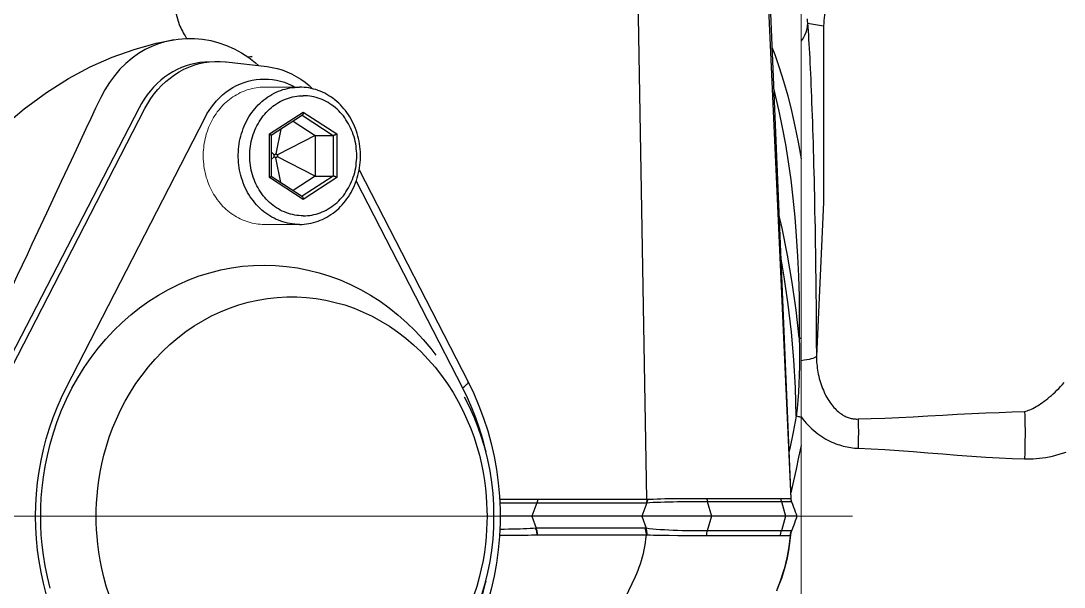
# Model space of a CAD drawing. Header units: millimetres. Extents: x 100 to 940, y 100 to 694.
# Drawn here: x 602.159 to 603.299, y 502.409 to 503.028 of the extents above; entities that cross this region are included whole.
import ezdxf

# ---------------------------------------------------------------- set-up
doc = ezdxf.new("R2010")
doc.units = ezdxf.units.MM
doc.linetypes.add('CENTER', pattern=[2, 1.25, -0.25, 0.25, -0.25])
for name, color, linetype, lineweight in [('CL', 1, 'CENTER', 9), ('DTM_AXIS', 7, 'Continuous', 9), ('OUTLINE', 6, 'Continuous', 9)]:
    doc.layers.add(name, color=color, linetype=linetype, lineweight=lineweight)

msp = doc.modelspace()

# ---------------------------------------------------------------- linework, layer by layer
at = {"color": 9, "linetype": 'Continuous'}
for p, q in [((602.8431, 502.5055), (602.8324, 503.1171)), ((603.0185, 503.0255), (603.0362, 503.0224)), ((603.0362, 503.0224), (603.0362, 502.8487)), ((602.3257, 503.0072), (602.3226, 503.0066)), ((602.4115, 502.9891), (602.4075, 502.9881)), ((602.2458, 502.9442), (602.2455, 502.9435)), ((602.2081, 502.6272), (602.36, 502.9225)), ((602.4305, 502.9044), (602.4673, 502.9283)), ((602.466, 502.9248), (602.5001, 502.9027)), ((602.4673, 502.9283), (602.5041, 502.9044)), ((602.4305, 502.8567), (602.4305, 502.9044)), ((602.5001, 502.9027), (602.5001, 502.8584)), ((602.5041, 502.9044), (602.5041, 502.8567)), ((602.2027, 502.8523), (602.1866, 502.8179)), ((602.4673, 502.8328), (602.4305, 502.8567)), ((602.5001, 502.8584), (602.466, 502.8363)), ((602.5041, 502.8567), (602.4673, 502.8328)), ((602.5252, 502.853), (602.6414, 502.6272)), ((603.0359, 502.8294), (603.0284, 502.6618)), ((602.3574, 502.7004), (602.367, 502.7056)), ((603.0003, 502.5126), (603.0001, 502.5117)), ((602.682, 502.5054), (602.6912, 502.5054)), ((602.6912, 502.5054), (602.7005, 502.5055)), ((602.7005, 502.5055), (602.7092, 502.5055)), ((602.7092, 502.5055), (602.717, 502.5055)), ((602.7228, 502.5017), (602.7173, 502.4868)), ((602.7228, 502.5017), (602.8424, 502.5017)), ((602.7234, 502.5055), (602.8431, 502.5055)), ((602.8429, 502.5017), (602.8374, 502.4868)), ((602.8424, 502.5017), (602.8429, 502.5017)), ((602.8431, 502.5055), (602.8435, 502.5055)), ((602.9087, 502.5063), (602.9893, 502.5063)), ((602.909, 502.5028), (602.99, 502.5028)), ((602.909, 502.5028), (602.9135, 502.4868)), ((602.99, 502.5028), (602.9945, 502.4868)), ((602.9917, 502.5063), (602.9939, 502.5063)), ((602.9918, 502.5028), (602.993, 502.5029)), ((602.993, 502.5029), (602.9947, 502.5029)), ((602.9939, 502.5063), (602.995, 502.5064)), ((602.9947, 502.5029), (602.9957, 502.5029)), ((602.995, 502.5064), (602.996, 502.5064)), ((602.9957, 502.5029), (602.9967, 502.5029)), ((602.996, 502.5064), (602.9968, 502.5064)), ((602.9967, 502.5029), (602.9976, 502.5029)), ((602.9968, 502.5064), (602.9976, 502.5064)), ((603.0002, 502.5062), (603.0004, 502.5062)), ((603.0009, 502.5028), (603.001, 502.5027)), ((603.001, 502.5027), (603.0011, 502.5027)), ((603.001, 502.5027), (603.0017, 502.5013)), ((602.7173, 502.4868), (602.7221, 502.4737)), ((602.8374, 502.4868), (602.8422, 502.4737)), ((602.9135, 502.4868), (602.909, 502.4709)), ((602.9945, 502.4868), (602.9901, 502.4709)), ((602.7221, 502.4737), (602.7214, 502.4737)), ((602.8411, 502.4737), (602.7221, 502.4737)), ((602.7235, 502.4661), (602.7231, 502.4661)), ((602.8425, 502.4662), (602.7235, 502.4661)), ((602.9889, 502.4656), (602.9083, 502.4656)), ((602.9901, 502.4709), (602.909, 502.4709)), ((602.9914, 502.4655), (602.9889, 502.4656)), ((602.9931, 502.4655), (602.9914, 502.4655)), ((602.9967, 502.4708), (602.9959, 502.4708)), ((602.9973, 502.4708), (602.9967, 502.4708)), ((602.9997, 502.4656), (602.9997, 502.4656)), ((602.9999, 502.4656), (602.9997, 502.4656)), ((603.001, 502.4708), (603.0012, 502.4714)), ((602.7273, 502.2027), (602.8305, 502.4212))]:
    msp.add_line(p, q, dxfattribs=at)
at = {"color": 7, "linetype": 'Continuous'}
for p, q in [((602.9746, 503.1181), (603.0004, 502.5062)), ((602.3258, 503.0072), (602.3257, 503.0072)), ((602.3831, 502.9831), (602.4277, 502.978)), ((602.2878, 502.9328), (602.1361, 502.64)), ((602.1422, 502.6368), (602.2941, 502.9321)), ((602.2905, 502.9377), (602.2878, 502.9328)), ((602.4663, 502.925), (602.4321, 502.9028)), ((602.4561, 502.9183), (602.4802, 502.9027)), ((602.4429, 502.9098), (602.4373, 502.8828)), ((602.4321, 502.9029), (602.4321, 502.8582)), ((602.4802, 502.9027), (602.439, 502.8817)), ((602.4802, 502.9027), (602.5001, 502.9027)), ((602.4802, 502.9027), (602.4802, 502.8584)), ((602.4321, 502.8848), (602.4356, 502.8817)), ((602.4321, 502.8764), (602.4356, 502.8795)), ((602.4356, 502.8817), (602.4373, 502.8828)), ((602.4356, 502.8795), (602.4356, 502.8817)), ((602.4373, 502.8784), (602.4356, 502.8795)), ((602.4373, 502.8828), (602.439, 502.8817)), ((602.439, 502.8795), (602.4373, 502.8784)), ((602.4429, 502.8513), (602.4373, 502.8784)), ((602.439, 502.8817), (602.439, 502.8795)), ((602.4802, 502.8584), (602.439, 502.8795)), ((602.5284, 502.8651), (602.6475, 502.6336)), ((602.4321, 502.8583), (602.4663, 502.8362)), ((602.4802, 502.8584), (602.4561, 502.8428)), ((602.4802, 502.8584), (602.5001, 502.8584)), ((603.0017, 502.5013), (603.0011, 502.5027)), ((603.0017, 502.5013), (603.0026, 502.499)), ((602.7173, 502.4868), (602.6825, 502.4868)), ((603.007, 502.4868), (602.7173, 502.4868)), ((603.0001, 502.4672), (603, 502.4664)), ((603.0017, 502.4723), (603.0014, 502.4715))]:
    msp.add_line(p, q, dxfattribs=at)
at = {"color": 9, "linetype": 'Continuous'}
for points in [[(602.9718, 503.1278), (602.972, 503.1246), (602.9722, 503.1215), (603.0002, 502.5062)], [(602.3058, 503.1126), (602.3317, 503.0239)], [(603.0408, 503.048), (603.0398, 503.0453), (603.039, 503.0425), (603.0383, 503.0397), (603.0376, 503.0368), (603.0371, 503.034), (603.0368, 503.0311), (603.0365, 503.0282), (603.0363, 503.0253), (603.0362, 503.0224)], [(602.3317, 503.0239), (602.3325, 503.022), (602.3334, 503.0202), (602.3342, 503.0184), (602.3351, 503.0167), (602.336, 503.0149), (602.337, 503.0132), (602.338, 503.0116), (602.339, 503.01), (602.3398, 503.0087)], [(603.0185, 503.0255), (603.0183, 503.0221), (603.0177, 503.0187), (603.0167, 503.0153), (603.0153, 503.0121), (603.0137, 503.009), (603.0116, 503.0061)], [(603.0181, 503.0303), (603.0183, 503.0279), (603.0185, 503.0255)], [(603.0185, 503.0255), (603.0189, 503.0213), (603.0192, 503.0169), (603.0195, 503.0124), (603.0198, 503.0076), (603.0201, 503.0028), (603.0204, 502.9977), (603.0207, 502.9925), (603.021, 502.9871), (603.0213, 502.9816), (603.0215, 502.976), (603.0218, 502.9701), (603.0221, 502.9641), (603.0224, 502.9579), (603.0226, 502.9516), (603.0229, 502.945), (603.0231, 502.9383), (603.0234, 502.9314), (603.0237, 502.9243), (603.0239, 502.9171), (603.0241, 502.9097), (603.0244, 502.9022), (603.0246, 502.8945), (603.0248, 502.8867), (603.025, 502.8787), (603.0253, 502.8706), (603.0255, 502.8624), (603.0257, 502.8541), (603.0259, 502.8456), (603.0261, 502.8371), (603.0262, 502.8284), (603.0264, 502.8197), (603.0266, 502.8108), (603.0268, 502.8019), (603.0269, 502.7929), (603.0271, 502.7839), (603.0272, 502.7748), (603.0273, 502.7656), (603.0275, 502.7565), (603.0276, 502.7472), (603.0277, 502.7379), (603.0278, 502.7286), (603.0279, 502.7192), (603.028, 502.7096), (603.0281, 502.7), (603.0282, 502.6904), (603.0282, 502.6808)], [(602.3226, 503.0066), (602.3158, 503.005), (602.3089, 503.0028), (602.3018, 503), (602.2946, 502.9965), (602.2873, 502.9922), (602.2803, 502.9872), (602.2734, 502.9814), (602.2669, 502.975), (602.2608, 502.968), (602.2553, 502.9605), (602.2503, 502.9526), (602.2458, 502.9442)], [(602.9796, 502.9993), (602.9828, 502.9912), (602.9877, 502.9769), (602.9925, 502.9619), (602.9969, 502.9462), (603.001, 502.9298), (603.0049, 502.9129), (603.0084, 502.8954), (603.0116, 502.8773)], [(602.407, 502.9884), (602.4086, 502.9887), (602.4115, 502.9891)], [(602.36, 502.9225), (602.362, 502.9263), (602.3643, 502.93), (602.3668, 502.9336), (602.3696, 502.9371), (602.3725, 502.9406), (602.3757, 502.9439), (602.3791, 502.947), (602.3827, 502.9499), (602.3864, 502.9526), (602.3903, 502.955), (602.3944, 502.9572), (602.3985, 502.9591), (602.4028, 502.9607), (602.4071, 502.9621), (602.4114, 502.9631), (602.4158, 502.9639), (602.4203, 502.9643), (602.4247, 502.9644), (602.4291, 502.9643), (602.4336, 502.9639), (602.4379, 502.9631), (602.4423, 502.9621), (602.4466, 502.9608), (602.4508, 502.9592), (602.455, 502.9573), (602.4581, 502.9556)], [(602.9816, 502.953), (602.9833, 502.9464), (602.9873, 502.9292), (602.991, 502.9114), (602.9944, 502.8929), (602.9974, 502.8739), (603.0002, 502.8543), (603.0026, 502.8342), (603.0046, 502.8136), (603.0063, 502.7926), (603.0077, 502.7711), (603.0087, 502.7492), (603.0093, 502.727), (603.0096, 502.7045), (603.0095, 502.6817)], [(602.2455, 502.9435), (602.2403, 502.9325), (602.235, 502.9213), (602.2297, 502.91)], [(602.2297, 502.91), (602.219, 502.887), (602.2135, 502.8754), (602.2027, 502.8523)], [(603.0362, 502.8487), (603.0362, 502.8459), (603.0362, 502.8432), (603.0362, 502.8405), (603.0361, 502.8379), (603.0361, 502.8355), (603.036, 502.8333), (603.0359, 502.8312), (603.0359, 502.8294)], [(602.1866, 502.8179), (602.1706, 502.7839), (602.1653, 502.7725), (602.1599, 502.7612), (602.1546, 502.7498), (602.1493, 502.7384), (602.1439, 502.7269), (602.1331, 502.7039)], [(603.0095, 502.6817), (603.0062, 502.7121), (603.0019, 502.7423), (602.9968, 502.7721), (602.9908, 502.8015), (602.9873, 502.8164)], [(603.0063, 502.5963), (603.0054, 502.627), (603.0037, 502.6577), (603.001, 502.6881), (602.9975, 502.7183), (602.9931, 502.7482), (602.9893, 502.7701)], [(602.1803, 502.4868), (602.1803, 502.4967), (602.1809, 502.5071), (602.1819, 502.518), (602.1833, 502.5294), (602.1851, 502.5412), (602.1875, 502.5532), (602.1906, 502.5655), (602.1941, 502.5779), (602.1983, 502.5903), (602.2031, 502.6026), (602.2085, 502.6148), (602.2144, 502.6267), (602.2209, 502.6382), (602.2279, 502.6494), (602.2353, 502.6602), (602.2431, 502.6705), (602.2514, 502.6803), (602.2601, 502.6896), (602.2692, 502.6984), (602.2786, 502.7068), (602.2884, 502.7146), (602.2986, 502.7218), (602.3091, 502.7285), (602.3198, 502.7346), (602.3309, 502.7401), (602.3421, 502.745), (602.3536, 502.7493), (602.3652, 502.7529), (602.377, 502.7559), (602.3889, 502.7582), (602.4008, 502.7599), (602.4129, 502.7608), (602.4249, 502.7612), (602.4369, 502.7608), (602.449, 502.7598), (602.4609, 502.7581), (602.4728, 502.7558), (602.4846, 502.7528), (602.4962, 502.7492), (602.5076, 502.7449), (602.5189, 502.74), (602.5299, 502.7345), (602.5407, 502.7284), (602.5512, 502.7216), (602.5613, 502.7144), (602.5711, 502.7066), (602.5806, 502.6982), (602.5896, 502.6894), (602.5983, 502.68), (602.6066, 502.6702), (602.6123, 502.6627)], [(602.367, 502.7056), (602.3768, 502.7102), (602.3868, 502.7142), (602.3969, 502.7177), (602.4072, 502.7207), (602.4177, 502.723), (602.4282, 502.7248), (602.4388, 502.7259), (602.4494, 502.7265), (602.4601, 502.7265), (602.4708, 502.7259), (602.4813, 502.7247), (602.4919, 502.7229), (602.5023, 502.7205), (602.5126, 502.7176), (602.5228, 502.714), (602.5327, 502.7099), (602.5425, 502.7053), (602.5521, 502.7001), (602.5614, 502.6944), (602.5705, 502.6882), (602.5794, 502.6814), (602.5879, 502.6741), (602.5961, 502.6664), (602.604, 502.6581), (602.6114, 502.6496), (602.6184, 502.6406), (602.625, 502.6314), (602.631, 502.6219), (602.6366, 502.6123), (602.6417, 502.6024), (602.6463, 502.5926), (602.6504, 502.5827), (602.654, 502.5728), (602.6571, 502.563), (602.6598, 502.5534), (602.662, 502.5439), (602.6639, 502.5347), (602.6653, 502.5258), (602.6664, 502.5172), (602.6673, 502.5089), (602.6678, 502.5012), (602.6681, 502.4938), (602.6682, 502.4868)], [(602.2409, 502.4868), (602.2409, 502.4938), (602.2412, 502.5013), (602.2418, 502.5091), (602.2426, 502.5174), (602.2437, 502.526), (602.2452, 502.535), (602.2471, 502.5442), (602.2494, 502.5537), (602.2521, 502.5634), (602.2552, 502.5732), (602.2589, 502.5831), (602.263, 502.593), (602.2676, 502.6029), (602.2727, 502.6127), (602.2783, 502.6224), (602.2844, 502.6318), (602.291, 502.6411), (602.298, 502.65), (602.3054, 502.6586), (602.3133, 502.6668), (602.3215, 502.6745), (602.3301, 502.6817), (602.3389, 502.6885), (602.3481, 502.6947), (602.3574, 502.7004)], [(603.0095, 502.6817), (603.0098, 502.6711), (603.0099, 502.6608), (603.0098, 502.6508), (603.0095, 502.6411), (603.0091, 502.6316), (603.0086, 502.6224), (603.008, 502.6134), (603.0072, 502.6047), (603.0063, 502.5963)], [(603.0116, 502.6807), (603.0112, 502.6809), (603.0109, 502.681), (603.0105, 502.6812), (603.0102, 502.6813), (603.0098, 502.6815), (603.0095, 502.6817)], [(603.0282, 502.6808), (603.0284, 502.6596), (603.0285, 502.6575), (603.0286, 502.6553), (603.0287, 502.6531), (603.029, 502.6509), (603.0292, 502.6487), (603.0296, 502.6465), (603.0299, 502.6442), (603.0304, 502.6419), (603.0309, 502.6397), (603.0314, 502.6374), (603.0321, 502.6351), (603.0327, 502.6329), (603.0334, 502.6307), (603.0342, 502.6286), (603.035, 502.6265), (603.0359, 502.6244), (603.0368, 502.6224), (603.0377, 502.6204), (603.0387, 502.6185), (603.0397, 502.6167), (603.0407, 502.6149), (603.0418, 502.6132), (603.0429, 502.6116), (603.044, 502.61), (603.0452, 502.6085), (603.0463, 502.607), (603.0475, 502.6057), (603.0487, 502.6044), (603.05, 502.6032), (603.0512, 502.602), (603.0524, 502.6009), (603.0536, 502.5999), (603.0549, 502.599), (603.0561, 502.5982), (603.0573, 502.5974), (603.0585, 502.5967), (603.0596, 502.5961), (603.0608, 502.5956), (603.0619, 502.5951), (603.063, 502.5946), (603.0642, 502.5943), (603.0652, 502.5939), (603.0663, 502.5937), (603.0674, 502.5935), (603.0685, 502.5933), (603.0696, 502.5931), (603.0706, 502.5931), (603.0717, 502.593), (603.0727, 502.593), (603.0738, 502.5931)], [(603.0284, 502.6618), (603.028, 502.6611), (603.0273, 502.6605), (603.0261, 502.6598), (603.0245, 502.6592), (603.0226, 502.6587), (603.0203, 502.6581), (603.0177, 502.6576), (603.0148, 502.6572), (603.0116, 502.6567)], [(602.6414, 502.6272), (602.6424, 502.6279), (602.6434, 502.6286), (602.6443, 502.6293), (602.6451, 502.63), (602.6458, 502.6306), (602.6464, 502.6312), (602.6469, 502.6318), (602.6472, 502.6323), (602.6475, 502.6328), (602.6476, 502.6332), (602.6475, 502.6335), (602.6475, 502.6336)], [(603.2559, 502.6011), (603.2573, 502.6015), (603.2588, 502.602), (603.2603, 502.6026), (603.2618, 502.6032), (603.2634, 502.6039), (603.2651, 502.6047), (603.2667, 502.6056), (603.2685, 502.6066), (603.2702, 502.6076), (603.272, 502.6087), (603.2738, 502.6099), (603.2756, 502.6112), (603.2775, 502.6126), (603.2794, 502.614), (603.2813, 502.6156), (603.2832, 502.6172), (603.2852, 502.6189), (603.2872, 502.6207), (603.2892, 502.6225), (603.2912, 502.6245), (603.2932, 502.6265), (603.2952, 502.6286), (603.2972, 502.6307), (603.2992, 502.6329)], [(602.1863, 502.402), (602.1832, 502.4138), (602.1806, 502.4257), (602.1784, 502.4378), (602.1767, 502.4499), (602.1755, 502.4622), (602.1748, 502.4745), (602.1746, 502.4868), (602.1748, 502.4991), (602.1755, 502.5115), (602.1767, 502.5237), (602.1784, 502.5359), (602.1806, 502.5479), (602.1832, 502.5599), (602.1863, 502.5716), (602.1898, 502.5832), (602.1937, 502.5946), (602.1981, 502.6057), (602.2029, 502.6166), (602.2081, 502.6272)], [(602.6414, 502.6272), (602.6466, 502.6166), (602.6514, 502.6057), (602.6557, 502.5946), (602.6597, 502.5832), (602.6632, 502.5716), (602.6663, 502.5599), (602.6668, 502.5576)], [(603.0738, 502.5931), (603.0882, 502.5935), (603.1031, 502.5941), (603.1183, 502.5948), (603.1341, 502.5956), (603.1503, 502.5965), (603.1664, 502.5973), (603.1823, 502.5982), (603.1981, 502.599), (603.2134, 502.5997), (603.2281, 502.6003), (603.2422, 502.6008), (603.2559, 502.6011)], [(603.2559, 502.6011), (603.2561, 502.5968), (603.2562, 502.592), (603.2563, 502.5867), (603.2564, 502.5812), (603.2564, 502.5753), (603.2563, 502.5691), (603.2562, 502.5627), (603.2561, 502.5562), (603.2559, 502.5495)], [(603.0063, 502.5963), (603.0028, 502.5786), (602.9991, 502.5608), (602.9982, 502.5568)], [(603.0116, 502.5948), (603.0107, 502.5951), (603.0098, 502.5953), (603.0089, 502.5956), (603.008, 502.5958), (603.0071, 502.5961), (603.0063, 502.5963)], [(603.0116, 502.5954), (603.0135, 502.593), (603.0154, 502.5907), (603.0173, 502.5885), (603.0193, 502.5863), (603.0214, 502.5843), (603.0234, 502.5823), (603.0256, 502.5805), (603.0277, 502.5787), (603.0299, 502.577), (603.0321, 502.5754), (603.0343, 502.5739), (603.0365, 502.5725), (603.0387, 502.5712), (603.0409, 502.57), (603.0431, 502.5689), (603.0453, 502.5679), (603.0474, 502.567), (603.0495, 502.5661), (603.0516, 502.5653), (603.0537, 502.5647), (603.0557, 502.564), (603.0577, 502.5635), (603.0598, 502.563), (603.0618, 502.5626), (603.0638, 502.5622), (603.0658, 502.5619), (603.0678, 502.5616), (603.0698, 502.5614), (603.0718, 502.5613), (603.0738, 502.5612)], [(603.0738, 502.5931), (603.0739, 502.5904), (603.0741, 502.5874), (603.0741, 502.5842), (603.0742, 502.5807), (603.0742, 502.5771), (603.0741, 502.5732), (603.0741, 502.5693), (603.0739, 502.5652), (603.0738, 502.5612)], [(603.0116, 502.5641), (603.0089, 502.5513), (603.0061, 502.5384), (603.0033, 502.5255), (603.0003, 502.5126)], [(603.0738, 502.5612), (603.0882, 502.5605), (603.1031, 502.5597), (603.1183, 502.5587), (603.1341, 502.5575), (603.1503, 502.5562), (603.1664, 502.5549), (603.1823, 502.5537), (603.1981, 502.5525), (603.2134, 502.5515), (603.2281, 502.5506), (603.2422, 502.55), (603.2559, 502.5495)], [(603.2559, 502.5495), (603.259, 502.5495), (603.2622, 502.5495), (603.2654, 502.5497), (603.2687, 502.5499), (603.2722, 502.5502), (603.2756, 502.5507), (603.2791, 502.5512), (603.2827, 502.5519), (603.2863, 502.5526), (603.29, 502.5535), (603.2937, 502.5545), (603.2975, 502.5556), (603.3013, 502.5568)], [(602.6822, 502.5016), (602.6863, 502.5016), (602.6956, 502.5017)], [(602.6956, 502.5017), (602.7002, 502.5017), (602.7046, 502.5017), (602.7088, 502.5017), (602.7128, 502.5017), (602.7165, 502.5017), (602.7198, 502.5017), (602.7228, 502.5017)], [(602.717, 502.5055), (602.7204, 502.5055), (602.7234, 502.5055)], [(602.7234, 502.5055), (602.7234, 502.505), (602.7234, 502.5046), (602.7234, 502.5042), (602.7233, 502.5037), (602.7233, 502.5033), (602.7232, 502.5029), (602.7231, 502.5025), (602.723, 502.5021), (602.7228, 502.5017)], [(602.8431, 502.5055), (602.8431, 502.505), (602.8431, 502.5046), (602.843, 502.5042), (602.843, 502.5038), (602.8429, 502.5033), (602.8428, 502.5029), (602.8427, 502.5025), (602.8426, 502.5021), (602.8424, 502.5017)], [(602.8435, 502.5055), (602.8435, 502.5051), (602.8435, 502.5046), (602.8435, 502.5042), (602.8434, 502.5038), (602.8433, 502.5033), (602.8432, 502.5029), (602.8431, 502.5025), (602.843, 502.5021), (602.8429, 502.5017)], [(602.8429, 502.5017), (602.8461, 502.5019), (602.8497, 502.5021), (602.8536, 502.5022), (602.8578, 502.5024), (602.8623, 502.5025), (602.8669, 502.5026), (602.8717, 502.5027), (602.8766, 502.5028), (602.8815, 502.5029), (602.8864, 502.5029), (602.8913, 502.5029), (602.896, 502.5029), (602.9006, 502.5029), (602.9049, 502.5029), (602.909, 502.5028)], [(602.8435, 502.5055), (602.8467, 502.5056), (602.8502, 502.5057), (602.8541, 502.5059), (602.8582, 502.506), (602.8626, 502.5061), (602.8672, 502.5061), (602.8719, 502.5062), (602.8767, 502.5063), (602.8816, 502.5063), (602.8865, 502.5064), (602.8912, 502.5064), (602.8959, 502.5064), (602.9004, 502.5063), (602.9047, 502.5063), (602.9087, 502.5063)], [(602.9087, 502.5063), (602.9087, 502.5059), (602.9087, 502.5055), (602.9087, 502.5051), (602.9088, 502.5047), (602.9088, 502.5043), (602.9088, 502.5039), (602.9089, 502.5035), (602.909, 502.5032), (602.909, 502.5028)], [(602.9893, 502.5063), (602.9899, 502.5063), (602.9917, 502.5063)], [(602.9893, 502.5063), (602.9893, 502.5059), (602.9894, 502.5055), (602.9895, 502.5051), (602.9895, 502.5047), (602.9896, 502.5043), (602.9897, 502.5039), (602.9898, 502.5035), (602.9899, 502.5032), (602.99, 502.5028)], [(602.99, 502.5028), (602.9907, 502.5028), (602.9918, 502.5028)], [(602.9976, 502.5064), (602.998, 502.5064), (602.9983, 502.5063), (602.9986, 502.5063), (602.9989, 502.5063), (602.9992, 502.5063), (602.9994, 502.5063), (602.9996, 502.5063), (602.9998, 502.5063), (603, 502.5063), (603.0001, 502.5063), (603.0002, 502.5062)], [(602.9976, 502.5029), (602.998, 502.5029), (602.9984, 502.5029), (602.9987, 502.5029), (602.9991, 502.5029), (602.9994, 502.5029), (602.9997, 502.5029), (602.9999, 502.5029), (603.0002, 502.5028), (603.0004, 502.5028), (603.0006, 502.5028), (603.0007, 502.5028), (603.0009, 502.5028)], [(603.0002, 502.5062), (603.0002, 502.5058), (603.0003, 502.5054), (603.0003, 502.505), (603.0004, 502.5046), (603.0005, 502.5043), (603.0006, 502.5039), (603.0007, 502.5035), (603.0009, 502.5031), (603.001, 502.5027)], [(602.1905, 502.4084), (602.1875, 502.4207), (602.1851, 502.4327), (602.1832, 502.4445), (602.1818, 502.4558), (602.1809, 502.4666), (602.1803, 502.4769), (602.1803, 502.4868)], [(602.2551, 502.4009), (602.2519, 502.4106), (602.2493, 502.4202), (602.247, 502.4297), (602.2452, 502.4389), (602.2437, 502.4478), (602.2426, 502.4565), (602.2418, 502.4647), (602.2412, 502.4725), (602.2409, 502.4798), (602.2409, 502.4868)], [(602.6682, 502.4868), (602.6681, 502.4798), (602.6678, 502.4724), (602.6672, 502.4645), (602.6664, 502.4563), (602.6653, 502.4476), (602.6638, 502.4386), (602.6619, 502.4294), (602.6597, 502.4199), (602.657, 502.4102), (602.6538, 502.4005)], [(602.7214, 502.4737), (602.7186, 502.4736), (602.7154, 502.4734), (602.7119, 502.4732), (602.7082, 502.4731), (602.7043, 502.4729), (602.7002, 502.4728), (602.696, 502.4727), (602.6916, 502.4726), (602.6873, 502.4725), (602.6829, 502.4725), (602.6822, 502.4724)], [(602.7231, 502.4661), (602.723, 502.467), (602.7229, 502.4679), (602.7228, 502.4687), (602.7227, 502.4696), (602.7225, 502.4704), (602.7223, 502.4713), (602.722, 502.4721), (602.7217, 502.4729), (602.7214, 502.4737)], [(602.7235, 502.4661), (602.7235, 502.467), (602.7235, 502.4679), (602.7234, 502.4688), (602.7232, 502.4696), (602.7231, 502.4705), (602.7229, 502.4713), (602.7227, 502.4721), (602.7224, 502.4729), (602.7221, 502.4737)], [(602.8422, 502.4737), (602.842, 502.4737), (602.8419, 502.4737), (602.8417, 502.4737), (602.8415, 502.4737), (602.8413, 502.4737), (602.8411, 502.4737)], [(602.8425, 502.4662), (602.8424, 502.467), (602.8424, 502.4679), (602.8423, 502.4688), (602.8422, 502.4696), (602.842, 502.4705), (602.8418, 502.4713), (602.8416, 502.4721), (602.8413, 502.473), (602.8411, 502.4737)], [(602.909, 502.4709), (602.9049, 502.4708), (602.9006, 502.4708), (602.896, 502.4708), (602.8913, 502.4708), (602.8864, 502.4709), (602.8815, 502.471), (602.8766, 502.4712), (602.8717, 502.4714), (602.8669, 502.4716), (602.8622, 502.4719), (602.8576, 502.4722), (602.8533, 502.4725), (602.8493, 502.4729), (602.8456, 502.4733), (602.8422, 502.4737)], [(602.8433, 502.4662), (602.8433, 502.4671), (602.8433, 502.4679), (602.8432, 502.4688), (602.8431, 502.4696), (602.843, 502.4705), (602.8429, 502.4713), (602.8427, 502.4721), (602.8425, 502.4729), (602.8422, 502.4737)], [(602.6923, 502.466), (602.6878, 502.466), (602.6819, 502.466)], [(602.7054, 502.466), (602.7012, 502.466), (602.6923, 502.466)], [(602.7231, 502.4661), (602.7202, 502.4661), (602.7169, 502.4661), (602.7133, 502.466), (602.7054, 502.466)], [(602.8305, 502.4212), (602.832, 502.4245), (602.8334, 502.4279), (602.8347, 502.4314), (602.8359, 502.435), (602.8371, 502.4386), (602.8381, 502.4424), (602.8391, 502.4462), (602.84, 502.4501), (602.8407, 502.454), (602.8414, 502.458), (602.842, 502.4621), (602.8425, 502.4662)], [(602.8433, 502.4662), (602.8432, 502.4662), (602.843, 502.4662), (602.8429, 502.4662), (602.8427, 502.4662), (602.8426, 502.4662), (602.8425, 502.4662)], [(602.8502, 502.466), (602.8466, 502.4661), (602.8433, 502.4662)], [(602.8672, 502.4657), (602.8626, 502.4658), (602.8502, 502.466)], [(602.9083, 502.4656), (602.9043, 502.4655), (602.9001, 502.4655), (602.8956, 502.4655), (602.891, 502.4655), (602.8863, 502.4655), (602.8815, 502.4655), (602.8767, 502.4656), (602.8672, 502.4657)], [(602.9083, 502.4656), (602.9083, 502.4662), (602.9084, 502.4668), (602.9084, 502.4674), (602.9085, 502.468), (602.9086, 502.4686), (602.9087, 502.4692), (602.9088, 502.4697), (602.9089, 502.4703), (602.909, 502.4709)], [(602.9997, 502.4656), (602.999, 502.4595), (602.9982, 502.4534), (602.9971, 502.4473), (602.9959, 502.4413), (602.9946, 502.4354), (602.9931, 502.4295), (602.9914, 502.4239), (602.9896, 502.4183), (602.9876, 502.4129), (602.9855, 502.4076)], [(602.9889, 502.4656), (602.989, 502.4662), (602.9891, 502.4668), (602.9892, 502.4674), (602.9893, 502.468), (602.9894, 502.4686), (602.9896, 502.4692), (602.9897, 502.4697), (602.9899, 502.4703), (602.9901, 502.4709)], [(602.9959, 502.4708), (602.9952, 502.4708), (602.9944, 502.4708), (602.9935, 502.4708), (602.9927, 502.4708), (602.9918, 502.4708), (602.9909, 502.4708), (602.9901, 502.4709)], [(602.9997, 502.4656), (602.9994, 502.4656), (602.9992, 502.4656), (602.9989, 502.4656), (602.9985, 502.4655), (602.9981, 502.4655), (602.9976, 502.4655), (602.9971, 502.4655), (602.9966, 502.4655), (602.996, 502.4655), (602.9953, 502.4655), (602.9946, 502.4655), (602.9931, 502.4655)], [(603.0013, 502.4714), (603.001, 502.4713), (603.0007, 502.4712), (603.0004, 502.4711), (603, 502.4711), (602.9995, 502.471), (602.9991, 502.4709), (602.9985, 502.4709), (602.998, 502.4709), (602.9973, 502.4708)], [(602.9997, 502.4656), (602.9997, 502.4663), (602.9999, 502.4669), (603, 502.4676), (603.0001, 502.4682), (603.0003, 502.4689), (603.0005, 502.4695), (603.0007, 502.4701), (603.001, 502.4708)], [(602.9997, 502.4656), (602.9998, 502.4661), (602.9999, 502.4666), (603, 502.4671), (603.0001, 502.4677), (603.0002, 502.4682), (603.0004, 502.4687), (603.0005, 502.4692), (603.0007, 502.4696), (603.0009, 502.4701)], [(602.6668, 502.416), (602.6663, 502.4138), (602.6632, 502.402), (602.6597, 502.3904), (602.6557, 502.3791), (602.6514, 502.3679), (602.6466, 502.3571), (602.6414, 502.3464)]]:
    msp.add_lwpolyline(points, dxfattribs=at)
at = {"color": 7, "linetype": 'Continuous'}
for points in [[(602.1344, 502.908), (602.138, 502.9113), (602.1623, 502.9319), (602.1865, 502.9497), (602.2105, 502.9649), (602.2344, 502.9777), (602.2584, 502.9883), (602.2824, 502.9968), (602.3065, 503.0034), (602.3258, 503.0072)], [(602.3257, 503.0072), (602.3304, 503.0079), (602.3393, 503.0087), (602.3483, 503.0086), (602.3573, 503.0079), (602.3662, 503.0063), (602.3749, 503.0041), (602.3835, 503.0011), (602.3918, 502.9974), (602.3999, 502.993), (602.4077, 502.988), (602.415, 502.9822), (602.4185, 502.979)], [(602.3635, 502.983), (602.3595, 502.9829), (602.3543, 502.9824), (602.3492, 502.9815), (602.3441, 502.9803), (602.3391, 502.9788), (602.3342, 502.9769), (602.3294, 502.9748), (602.3247, 502.9723), (602.3201, 502.9695), (602.3157, 502.9664), (602.3115, 502.963), (602.3075, 502.9594), (602.3036, 502.9555), (602.3, 502.9513), (602.2966, 502.947), (602.2934, 502.9424), (602.2905, 502.9377)], [(602.2941, 502.9321), (602.2972, 502.9377), (602.3006, 502.943), (602.3042, 502.9481), (602.3082, 502.9529), (602.3124, 502.9574), (602.3169, 502.9616), (602.3216, 502.9655), (602.3265, 502.969), (602.3315, 502.9722), (602.3368, 502.975), (602.3423, 502.9775), (602.3478, 502.9795), (602.3534, 502.9812), (602.3591, 502.9824), (602.3649, 502.9832), (602.3707, 502.9836), (602.3766, 502.9836), (602.3824, 502.9832), (602.3831, 502.9831)], [(602.4277, 502.978), (602.4332, 502.9771), (602.4387, 502.9759), (602.4441, 502.9743), (602.4494, 502.9724), (602.4545, 502.97), (602.4596, 502.9673), (602.4645, 502.9643), (602.4692, 502.9609), (602.4737, 502.9572), (602.4773, 502.9538)], [(602.463, 502.8056), (602.4604, 502.8056), (602.4579, 502.8058), (602.4553, 502.8061), (602.4527, 502.8065), (602.4502, 502.807), (602.4476, 502.8076), (602.4451, 502.8083), (602.4426, 502.8091), (602.4402, 502.8101), (602.4378, 502.8111), (602.4354, 502.8123), (602.433, 502.8135), (602.4307, 502.8149), (602.4285, 502.8164), (602.4263, 502.8179), (602.4242, 502.8195), (602.4221, 502.8213), (602.4201, 502.8231), (602.4181, 502.825), (602.4162, 502.827), (602.4144, 502.8291), (602.4127, 502.8313), (602.411, 502.8335), (602.4094, 502.8358), (602.4079, 502.8381), (602.4065, 502.8406), (602.4052, 502.8431), (602.4039, 502.8456), (602.4027, 502.8482), (602.4017, 502.8509), (602.4007, 502.8536), (602.3998, 502.8563), (602.399, 502.8591), (602.3983, 502.8619), (602.3977, 502.8647), (602.3972, 502.8675), (602.3968, 502.8704), (602.3965, 502.8733), (602.3963, 502.8762), (602.3962, 502.8791), (602.3962, 502.882), (602.3963, 502.8849), (602.3965, 502.8878), (602.3968, 502.8907), (602.3972, 502.8936), (602.3977, 502.8964), (602.3983, 502.8993), (602.399, 502.9021), (602.3998, 502.9048), (602.4007, 502.9076), (602.4017, 502.9103), (602.4027, 502.9129), (602.4039, 502.9155), (602.4052, 502.9181), (602.4065, 502.9206), (602.4079, 502.923), (602.4094, 502.9254), (602.411, 502.9277), (602.4127, 502.9299), (602.4144, 502.932), (602.4162, 502.9341), (602.4181, 502.9361), (602.4201, 502.938), (602.4221, 502.9398), (602.4242, 502.9416), (602.4263, 502.9432), (602.4285, 502.9448), (602.4307, 502.9462), (602.433, 502.9476), (602.4354, 502.9488), (602.4378, 502.95), (602.4402, 502.951), (602.4426, 502.952), (602.4451, 502.9528), (602.4476, 502.9535), (602.4502, 502.9542), (602.4527, 502.9547), (602.4553, 502.9551), (602.4579, 502.9553), (602.4604, 502.9555), (602.463, 502.9556)], [(602.463, 502.8056), (602.4656, 502.8056), (602.4682, 502.8058), (602.4708, 502.8061), (602.4734, 502.8065), (602.4759, 502.807), (602.4784, 502.8076), (602.481, 502.8083), (602.4834, 502.8091), (602.4859, 502.8101), (602.4883, 502.8111), (602.4907, 502.8123), (602.493, 502.8135), (602.4953, 502.8149), (602.4976, 502.8164), (602.4998, 502.8179), (602.5019, 502.8195), (602.504, 502.8213), (602.506, 502.8231), (602.5079, 502.825), (602.5098, 502.827), (602.5116, 502.8291), (602.5134, 502.8313), (602.515, 502.8335), (602.5166, 502.8358), (602.5181, 502.8381), (602.5196, 502.8406), (602.5209, 502.8431), (602.5222, 502.8456), (602.5233, 502.8482), (602.5244, 502.8509), (602.5254, 502.8536), (602.5263, 502.8563), (602.5271, 502.8591), (602.5277, 502.8619), (602.5283, 502.8647), (602.5288, 502.8675), (602.5292, 502.8704), (602.5295, 502.8733), (602.5297, 502.8762), (602.5298, 502.8791), (602.5298, 502.882), (602.5297, 502.8849), (602.5295, 502.8878), (602.5292, 502.8907), (602.5288, 502.8936), (602.5283, 502.8964), (602.5277, 502.8993), (602.5271, 502.9021), (602.5263, 502.9048), (602.5254, 502.9076), (602.5244, 502.9103), (602.5233, 502.9129), (602.5222, 502.9155), (602.5209, 502.9181), (602.5196, 502.9206), (602.5181, 502.923), (602.5166, 502.9254), (602.515, 502.9277), (602.5134, 502.9299), (602.5116, 502.932), (602.5098, 502.9341), (602.5079, 502.9361), (602.506, 502.938), (602.504, 502.9398), (602.5019, 502.9416), (602.4998, 502.9432), (602.4976, 502.9448), (602.4953, 502.9462), (602.493, 502.9476), (602.4907, 502.9488), (602.4883, 502.95), (602.4859, 502.951), (602.4834, 502.952), (602.481, 502.9528), (602.4784, 502.9535), (602.4759, 502.9542), (602.4734, 502.9547), (602.4708, 502.9551), (602.4682, 502.9553), (602.4656, 502.9555), (602.463, 502.9556)], [(602.4673, 502.8149), (602.4649, 502.815), (602.4626, 502.8152), (602.4602, 502.8154), (602.4579, 502.8158), (602.4556, 502.8163), (602.4533, 502.8168), (602.451, 502.8175), (602.4488, 502.8183), (602.4466, 502.8192), (602.4444, 502.8202), (602.4422, 502.8213), (602.4401, 502.8225), (602.4381, 502.8237), (602.436, 502.8251), (602.4341, 502.8266), (602.4322, 502.8281), (602.4303, 502.8297), (602.4285, 502.8314), (602.4268, 502.8332), (602.4251, 502.8351), (602.4235, 502.837), (602.422, 502.8391), (602.4205, 502.8411), (602.4192, 502.8433), (602.4179, 502.8455), (602.4167, 502.8478), (602.4155, 502.8501), (602.4145, 502.8524), (602.4135, 502.8548), (602.4126, 502.8573), (602.4118, 502.8598), (602.4111, 502.8623), (602.4105, 502.8649), (602.41, 502.8674), (602.4096, 502.87), (602.4092, 502.8727), (602.409, 502.8753), (602.4089, 502.8779), (602.4088, 502.8806), (602.4089, 502.8832), (602.409, 502.8858), (602.4092, 502.8885), (602.4096, 502.8911), (602.41, 502.8937), (602.4105, 502.8963), (602.4111, 502.8988), (602.4118, 502.9013), (602.4126, 502.9038), (602.4135, 502.9063), (602.4145, 502.9087), (602.4155, 502.9111), (602.4167, 502.9134), (602.4179, 502.9156), (602.4192, 502.9178), (602.4205, 502.92), (602.422, 502.9221), (602.4235, 502.9241), (602.4251, 502.926), (602.4268, 502.9279), (602.4285, 502.9297), (602.4303, 502.9314), (602.4322, 502.933), (602.4341, 502.9346), (602.436, 502.936), (602.4381, 502.9374), (602.4401, 502.9387), (602.4422, 502.9399), (602.4444, 502.9409), (602.4466, 502.9419), (602.4488, 502.9428), (602.451, 502.9436), (602.4533, 502.9443), (602.4556, 502.9449), (602.4579, 502.9453), (602.4602, 502.9457), (602.4626, 502.946), (602.4649, 502.9461), (602.4673, 502.9462)], [(602.4673, 502.8149), (602.4697, 502.815), (602.472, 502.8152), (602.4743, 502.8154), (602.4767, 502.8158), (602.479, 502.8163), (602.4813, 502.8168), (602.4836, 502.8175), (602.4858, 502.8183), (602.488, 502.8192), (602.4902, 502.8202), (602.4924, 502.8213), (602.4945, 502.8225), (602.4965, 502.8237), (602.4985, 502.8251), (602.5005, 502.8266), (602.5024, 502.8281), (602.5043, 502.8297), (602.5061, 502.8314), (602.5078, 502.8332), (602.5095, 502.8351), (602.5111, 502.837), (602.5126, 502.8391), (602.514, 502.8411), (602.5154, 502.8433), (602.5167, 502.8455), (602.5179, 502.8478), (602.5191, 502.8501), (602.5201, 502.8524), (602.5211, 502.8548), (602.522, 502.8573), (602.5228, 502.8598), (602.5235, 502.8623), (602.5241, 502.8649), (602.5246, 502.8674), (602.525, 502.87), (602.5253, 502.8727), (602.5256, 502.8753), (602.5257, 502.8779), (602.5258, 502.8806), (602.5257, 502.8832), (602.5256, 502.8858), (602.5253, 502.8885), (602.525, 502.8911), (602.5246, 502.8937), (602.5241, 502.8963), (602.5235, 502.8988), (602.5228, 502.9013), (602.522, 502.9038), (602.5211, 502.9063), (602.5201, 502.9087), (602.5191, 502.9111), (602.5179, 502.9134), (602.5167, 502.9156), (602.5154, 502.9178), (602.514, 502.92), (602.5126, 502.9221), (602.5111, 502.9241), (602.5095, 502.926), (602.5078, 502.9279), (602.5061, 502.9297), (602.5043, 502.9314), (602.5024, 502.933), (602.5005, 502.9346), (602.4985, 502.936), (602.4965, 502.9374), (602.4945, 502.9387), (602.4924, 502.9399), (602.4902, 502.9409), (602.488, 502.9419), (602.4858, 502.9428), (602.4836, 502.9436), (602.4813, 502.9443), (602.479, 502.9449), (602.4767, 502.9453), (602.4743, 502.9457), (602.472, 502.946), (602.4697, 502.9461), (602.4673, 502.9462)], [(602.4673, 502.9283), (602.4673, 502.928), (602.4673, 502.9277), (602.4672, 502.9275), (602.4672, 502.9272), (602.4672, 502.9269), (602.4671, 502.9267), (602.4671, 502.9265), (602.467, 502.9262), (602.467, 502.926), (602.4669, 502.9258), (602.4668, 502.9257), (602.4667, 502.9255), (602.4666, 502.9254), (602.4666, 502.9252), (602.4665, 502.9251), (602.4664, 502.925), (602.4663, 502.925), (602.4663, 502.9249)], [(602.4305, 502.9044), (602.4307, 502.9043), (602.4309, 502.9042), (602.4311, 502.904), (602.4312, 502.9039), (602.4314, 502.9038), (602.4315, 502.9036), (602.4317, 502.9035), (602.4318, 502.9034), (602.4319, 502.9033), (602.4319, 502.9032), (602.432, 502.9031), (602.4321, 502.903), (602.4321, 502.903), (602.4321, 502.9029), (602.4321, 502.9029)], [(602.5041, 502.9044), (602.5039, 502.9043), (602.5037, 502.9042), (602.5034, 502.904), (602.5032, 502.9039), (602.503, 502.9038), (602.5027, 502.9036), (602.5025, 502.9035), (602.5023, 502.9034), (602.502, 502.9033), (602.5018, 502.9032), (602.5016, 502.9031), (602.5014, 502.903), (602.5012, 502.903), (602.501, 502.9029), (602.5009, 502.9028), (602.5007, 502.9028), (602.5006, 502.9028), (602.5004, 502.9027), (602.5003, 502.9027), (602.5002, 502.9027), (602.5001, 502.9027)], [(602.4305, 502.8567), (602.4307, 502.8568), (602.4309, 502.857), (602.4311, 502.8571), (602.4312, 502.8572), (602.4314, 502.8574), (602.4315, 502.8575), (602.4317, 502.8576), (602.4318, 502.8577), (602.4319, 502.8578), (602.4319, 502.8579), (602.432, 502.858), (602.4321, 502.8581), (602.4321, 502.8582), (602.4321, 502.8582), (602.4321, 502.8582)], [(602.5041, 502.8567), (602.5039, 502.8568), (602.5037, 502.857), (602.5034, 502.8571), (602.5032, 502.8572), (602.503, 502.8574), (602.5027, 502.8575), (602.5025, 502.8576), (602.5023, 502.8577), (602.502, 502.8578), (602.5018, 502.8579), (602.5016, 502.858), (602.5014, 502.8581), (602.5012, 502.8582), (602.501, 502.8582), (602.5009, 502.8583), (602.5007, 502.8583), (602.5006, 502.8584), (602.5004, 502.8584), (602.5003, 502.8584), (602.5002, 502.8584), (602.5001, 502.8584)], [(602.4673, 502.8328), (602.4673, 502.8331), (602.4673, 502.8334), (602.4672, 502.8337), (602.4672, 502.8339), (602.4672, 502.8342), (602.4671, 502.8344), (602.4671, 502.8347), (602.467, 502.8349), (602.467, 502.8351), (602.4669, 502.8353), (602.4668, 502.8355), (602.4667, 502.8356), (602.4666, 502.8358), (602.4666, 502.8359), (602.4665, 502.836), (602.4664, 502.8361), (602.4663, 502.8362), (602.4663, 502.8362)], [(602.6475, 502.6336), (602.6537, 502.6208), (602.6594, 502.6076), (602.6645, 502.5941), (602.6689, 502.5803), (602.6728, 502.5663), (602.676, 502.5521), (602.6786, 502.5378), (602.6805, 502.5233), (602.6818, 502.5087), (602.6825, 502.4941), (602.6825, 502.4795), (602.6818, 502.4649), (602.6805, 502.4503), (602.6786, 502.4358), (602.676, 502.4215), (602.6728, 502.4073), (602.6689, 502.3933), (602.6645, 502.3796), (602.6594, 502.3661), (602.6537, 502.3529), (602.6475, 502.34)], [(602.6758, 502.4868), (602.6756, 502.4993), (602.6748, 502.5117), (602.6734, 502.524), (602.6715, 502.5363), (602.669, 502.5484), (602.6661, 502.5604), (602.6626, 502.5722), (602.6586, 502.5838), (602.6541, 502.5952), (602.6491, 502.6063), (602.6436, 502.6171)], [(603.0004, 502.5062), (603.0004, 502.5059), (603.0004, 502.5055), (603.0005, 502.5051), (603.0005, 502.5047), (603.0006, 502.5043), (603.0007, 502.5039), (603.0008, 502.5035), (603.001, 502.5031), (603.0011, 502.5027)], [(603.0026, 502.499), (603.0034, 502.4967), (603.0043, 502.4943), (603.0052, 502.4918), (603.0061, 502.4894), (603.007, 502.4868)], [(602.6376, 502.346), (602.6436, 502.3566), (602.6491, 502.3674), (602.6541, 502.3785), (602.6586, 502.3899), (602.6626, 502.4015), (602.6661, 502.4133), (602.6691, 502.4253), (602.6715, 502.4374), (602.6734, 502.4496), (602.6748, 502.462), (602.6756, 502.4744), (602.6758, 502.4868)], [(603.007, 502.4868), (603.0061, 502.4843), (603.0052, 502.4818), (603.0043, 502.4794), (603.0035, 502.477), (603.0026, 502.4746), (603.0017, 502.4723)], [(603, 502.4664), (602.9989, 502.4574), (602.9977, 502.4494), (602.9962, 502.4415), (602.9944, 502.4338), (602.9923, 502.4262), (602.99, 502.4189), (602.9874, 502.412), (602.9846, 502.4052)], [(603.0008, 502.4701), (603.0006, 502.4694), (603.0004, 502.4687), (603.0003, 502.4679), (603.0001, 502.4672)], [(603.0014, 502.4715), (603.0013, 502.4713), (603.0012, 502.471), (603.0011, 502.4707), (603.001, 502.4705), (603.0009, 502.4703), (603.0008, 502.4701)]]:
    msp.add_lwpolyline(points, dxfattribs=at)
at = {"layer": 'CL'}
msp.add_line((605.0678, 502.4868), (599.4034, 502.4868), dxfattribs=at)
at = {"layer": 'DTM_AXIS', "color": 7, "linetype": 'Continuous'}
for p, q in [((602.4247, 502.9556), (602.463, 502.9556)), ((602.4247, 502.8056), (602.463, 502.8056))]:
    msp.add_line(p, q, dxfattribs=at)
msp.add_lwpolyline([(602.4247, 502.8056), (602.4225, 502.8056), (602.4202, 502.8057), (602.418, 502.8059), (602.4157, 502.8062), (602.4135, 502.8066), (602.4113, 502.8071), (602.4091, 502.8077), (602.4069, 502.8083), (602.4047, 502.809), (602.4026, 502.8098), (602.4005, 502.8107), (602.3984, 502.8116), (602.3963, 502.8127), (602.3943, 502.8138), (602.3923, 502.815), (602.3903, 502.8163), (602.3884, 502.8176), (602.3866, 502.819), (602.3847, 502.8205), (602.3829, 502.822), (602.3812, 502.8237), (602.3795, 502.8253), (602.3779, 502.8271), (602.3763, 502.8289), (602.3748, 502.8308), (602.3733, 502.8327), (602.3719, 502.8347), (602.3705, 502.8367), (602.3692, 502.8388), (602.368, 502.8409), (602.3669, 502.8431), (602.3658, 502.8453), (602.3647, 502.8475), (602.3638, 502.8498), (602.3629, 502.8522), (602.3621, 502.8545), (602.3613, 502.8569), (602.3606, 502.8593), (602.36, 502.8618), (602.3595, 502.8642), (602.3591, 502.8667), (602.3587, 502.8692), (602.3584, 502.8717), (602.3581, 502.8742), (602.358, 502.8768), (602.3579, 502.8793), (602.3579, 502.8818), (602.358, 502.8844), (602.3581, 502.8869), (602.3584, 502.8894), (602.3587, 502.8919), (602.3591, 502.8944), (602.3595, 502.8969), (602.36, 502.8994), (602.3606, 502.9018), (602.3613, 502.9042), (602.3621, 502.9066), (602.3629, 502.909), (602.3638, 502.9113), (602.3647, 502.9136), (602.3658, 502.9158), (602.3669, 502.9181), (602.368, 502.9202), (602.3692, 502.9224), (602.3705, 502.9244), (602.3719, 502.9265), (602.3733, 502.9284), (602.3748, 502.9304), (602.3763, 502.9322), (602.3779, 502.934), (602.3795, 502.9358), (602.3812, 502.9375), (602.3829, 502.9391), (602.3847, 502.9406), (602.3866, 502.9421), (602.3884, 502.9435), (602.3903, 502.9449), (602.3923, 502.9461), (602.3943, 502.9473), (602.3963, 502.9484), (602.3984, 502.9495), (602.4005, 502.9504), (602.4026, 502.9513), (602.4047, 502.9521), (602.4069, 502.9528), (602.4091, 502.9535), (602.4113, 502.954), (602.4135, 502.9545), (602.4157, 502.9549), (602.418, 502.9552), (602.4202, 502.9554), (602.4225, 502.9555), (602.4247, 502.9556)], dxfattribs=at)
at = {"layer": 'OUTLINE'}
msp.add_line((603.0116, 501.8646), (603.0116, 503.1056), dxfattribs=at)

doc.saveas('drawing.dxf')
